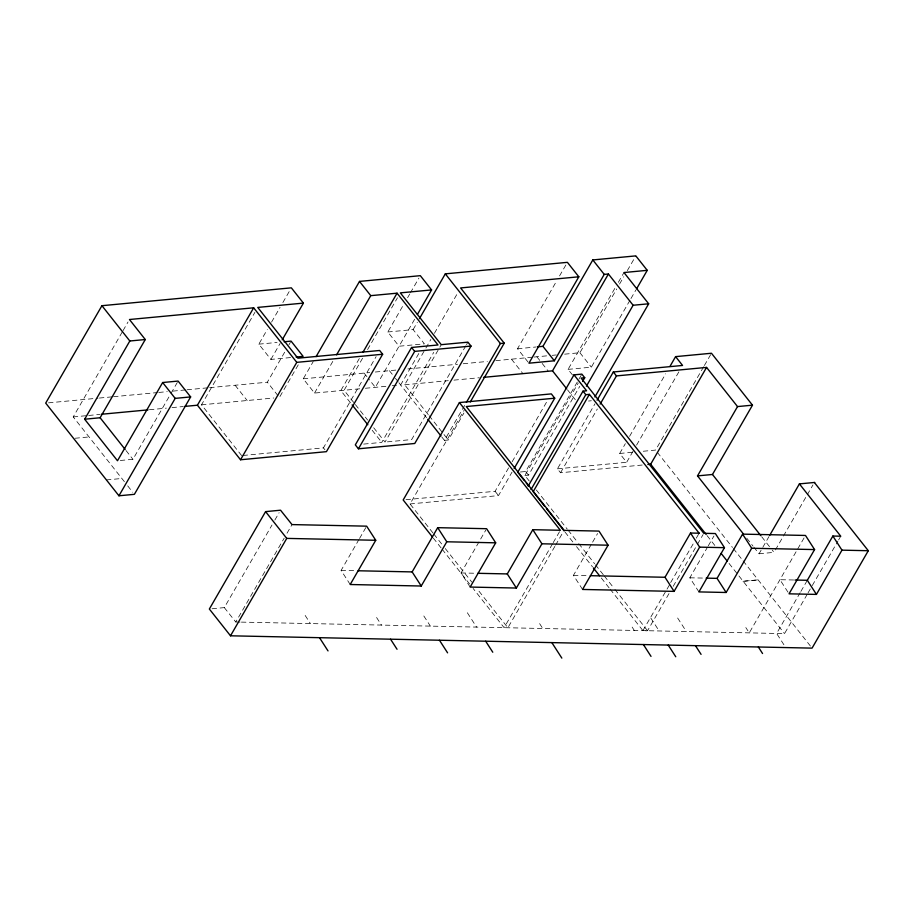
<?xml version="1.0" encoding="UTF-8"?>
<svg xmlns="http://www.w3.org/2000/svg" width="914" height="914" viewBox="0 0 914 914"><rect width="100%" height="100%" fill="white"/><g stroke="black" fill="none" stroke-linecap="round" stroke-linejoin="round"><path stroke-width="0.69" stroke-dasharray="4.57 3.43" d="M124.373 481.644L73.223 416.921L122.339 331.839M123.047 330.605L128.029 321.979M120.305 460.485L132.941 459.296L170.347 394.517M171.044 393.294L177.396 382.292M241.639 455.595L201.503 404.822L254.903 312.348M290.526 357.568L270.898 359.419L258.833 344.155L267.322 329.463M271.561 322.116L280.038 307.424M282.872 302.534L289.932 290.286M270.898 359.419L280.095 343.504M209.672 387.65L267.345 382.201L285.488 350.782M288.973 344.738L290.378 342.327M298.25 364.846L279.41 397.476L267.345 382.201M359.705 388.804L314.519 393.066L303.265 378.819L313.239 361.556M314.519 393.066L333.027 361.007M359.328 358.528L340.819 390.586L351.273 403.805M362.584 358.219L344.075 390.278L354.529 403.497M367.565 349.582L397.464 297.793M212.071 608.77L224.307 607.616L272.006 525.002M274.851 520.077L279.124 512.674M387.81 331.988L413.128 329.6L424.382 343.847L399.064 346.235L387.81 331.988L403.36 305.059M407.598 297.713L409.723 294.034M410.42 292.811L418.909 278.119M243.044 455.469L323.43 447.883L376.111 356.643M224.307 607.616L235.778 622L284.185 538.152M287.03 533.216L292.012 524.59M414.613 319.294L375.334 387.33L368.411 378.556M413.128 329.6L417.332 322.334M418.806 353.512L400.663 384.943L397.853 385.205M428.255 414.602L404.685 384.783L425.216 349.239M425.924 348.006L430.871 339.425M434.413 333.302L457.765 292.846M363.681 444.09L381.766 442.387L433.727 352.37M373.689 427.752L385.023 442.079L439.12 348.371M439.84 347.137L441.256 344.669M465.786 345.858L411.677 439.565L385.023 442.079M466.494 344.624L467.911 342.156M350.199 584.514L341.105 570.405L358.848 539.683M359.556 538.46L365.943 527.401M441.839 437.041L444.467 440.365L465.706 403.6M432.95 532.942L410.032 503.945L464.129 410.237M444.467 440.365L448.328 440.011L463.901 413.037M528.063 362.081L517.518 348.737L556.706 280.861M559.562 275.914L566.691 263.575M406.01 499.695L495.091 491.298L508.607 467.877M512.171 461.707L547.052 401.292M572.484 374.957L568.074 369.37L615.488 287.247M618.321 282.346L623.976 272.532M564.646 354.164L579.91 352.724L616.721 288.984M619.543 284.083L623.794 276.725M627.335 270.601L635.824 255.886M410.032 503.945L498.484 495.605L512.011 472.172M470.15 587.062L461.056 572.952L485.894 529.937M520.374 472.012L525.63 471.521L578.311 380.27M579.019 379.036L581.864 374.112M529.286 481.072L524.876 475.486L578.265 383.012M524.876 475.486L528.498 475.143L579.75 386.359M568.074 369.37L591.335 367.177L630.26 299.758M630.968 298.535L635.927 289.955M642.211 465.032L560.533 472.744L557.437 468.825L594.945 403.851M560.533 472.744L597.333 408.992M552.524 543.83L504.117 627.678L473.132 588.467M553.233 542.596L560.351 530.269M554.867 546.378L507.887 627.758L477.028 588.719M555.575 545.144L562.693 532.816M633.025 451.265L626.661 462.29L619.692 453.47L625.347 443.667M629.597 436.309L665.689 373.792M636.567 445.129L679.022 371.587M582.549 589.45L573.444 575.329L591.895 543.373M592.603 542.151L597.573 533.548M703.677 366.731L655.544 450.088L641.754 451.39M704.374 365.509L711.458 353.25M642.908 630.614L670.145 583.76M670.67 582.526L693.635 543.076M696.297 538.14L699.141 533.205M610.164 589.187L643.307 631.117L647.558 630.717L669.631 592.489M673.195 586.331L696.685 545.635M697.393 544.401L703.095 534.541M698.924 591.906L689.83 577.797L707.562 547.075M708.27 545.841L713.948 536.004M753.787 547.086L759.066 553.77L768.971 536.598M775.438 549.908L806.582 495.959M807.291 494.737L812.957 484.934M804.069 537.923L749.251 632.865L745.824 627.564M800.184 592.649L776.626 633.448L785.732 647.569M800.904 591.415L807.325 580.287M241.41 622.114L784.52 633.619L807.302 594.157M808.01 592.923L811.575 586.765M812.283 585.531L837.909 541.134M838.618 539.911L840.754 536.21M258.833 344.155L277.056 342.442M517.518 348.737L535.867 347.012M48.522 402.846L98.004 398.173M99.409 398.047L112.136 396.847M113.553 396.71L157.368 392.574M158.785 392.449L167.262 391.649M172.917 391.112L185.633 389.912M187.05 389.775L208.255 387.776M303.265 378.819L369.713 372.558M375.334 372.021L399.338 369.759M407.861 368.959L457.548 364.263M463.227 363.738L487.356 361.453M495.868 360.653L532.668 357.18M534.073 357.054L546.606 355.866M552.159 355.34L556.329 354.952M365.394 388.267L386.588 386.268M392.22 385.731L396.436 385.331M404.685 384.783L448.317 380.67M453.95 380.133L479.279 377.745M73.223 416.921L87.333 415.596M88.738 415.459L100.037 414.396M149.428 409.735L166.371 408.135M172.015 407.61L183.303 406.536M201.503 404.822L273.812 398.001M74.994 438.263L89.035 436.938M588.525 401.029L591.358 400.755M106.412 479.93L121.87 478.479M619.692 453.47L633.482 452.167M557.437 468.825L626.661 462.29M759.066 553.77L774.021 552.353L772.261 550.125M743.025 581.315L758.129 579.887L743.128 581.247M341.105 570.405L356.734 570.736M461.056 572.952L476.468 573.272M573.444 575.329L588.947 575.66M689.83 577.797L704.797 578.116M793.638 579.99L779.939 579.705L789.045 593.826M235.778 622L240.005 622.091M761.716 536.781L771.382 549.017M746.761 538.186L752.908 545.978M579.91 352.724L591.335 367.177M657.315 452.327L732.48 547.44M733.371 548.56L742.214 559.745M743.093 560.865L812.066 648.129M707.025 535.558L714.942 545.589M729.041 563.412L784.52 633.619M567.503 389.821L575.443 399.864M536.895 356.78L541.294 362.344M542.173 363.452L548.32 371.233M511.486 359.179L522.911 373.632M525.63 471.521L528.498 475.143M536.347 490.007L567.24 529.092M568.131 530.2L577.831 542.493M578.722 543.602L594.603 563.71M595.482 564.829L603.434 574.872M604.314 575.991L614.025 588.273M614.905 589.393L647.558 630.717M565.023 532.074L572.987 542.151M576.528 546.629L592.455 566.783M601.309 577.979L609.272 588.068M495.091 491.298L498.484 495.605M429.134 415.71L448.328 440.011M389.41 370.696L394.597 377.265M395.465 378.362L398.058 381.652M398.927 382.749L426.952 418.201M364.08 373.083L367.542 377.471M355.397 404.605L367.599 420.029M372.181 430.266L381.766 442.387M433.83 534.062L441.77 544.104M445.289 548.56L471.738 582.024M433.282 538.06L441.256 548.137M442.136 549.257L469.59 583.989M323.43 447.883L324.927 449.779M235.115 385.251L247.18 400.515M126.029 450.545L132.941 459.296M127.709 485.871L132.724 492.212M677.64 618.013L686.357 631.54M650.802 618.035L659.131 630.957M632.157 627.095L634.305 630.432M539.626 623.645L542.756 628.501M467.351 612.757L476.582 627.095M423.822 615.956L430.368 626.113M376.579 617.51L381.458 625.085M305.173 615.453L310.406 623.577"/><path stroke-width="1.37" d="M101.934 305.699L45.7 403.108L118.946 495.788L134.392 494.325L190.638 396.916L178.104 381.069L162.658 382.52L117.495 460.747L84.659 419.218L129.822 340.991L145.28 339.528L129.457 319.512L253.658 307.801L296.776 362.355L382.658 354.255L379.676 350.473L297.873 358.197L257.748 307.412L303.414 303.105L291.349 287.841L101.934 305.699L129.822 340.991M84.659 419.218L100.117 417.755L145.28 339.528M118.946 495.788L175.18 398.378L190.638 396.916M184.719 406.41L197.413 405.21L253.658 307.801M282.209 339.837L303.414 303.105M197.413 405.21L240.531 459.765L296.776 362.355M316.084 356.62L359.51 281.409L420.326 275.674L431.579 289.921L417.435 314.405M336.592 354.838L370.764 295.656L397.064 293.177L438 344.978L411.574 347.469L355.329 444.878L358.425 448.797L414.773 443.484L471.018 346.075L467.911 342.156L441.256 344.669L400.321 292.868L431.579 289.921M868.3 550.719L841.965 550.159L816.431 594.408L789.045 593.826L814.58 549.577L751.696 548.251L726.15 592.489L698.924 591.906L724.471 547.669L699.644 547.143L674.098 591.381L582.549 589.45L608.084 545.201L541.922 543.796L516.376 588.045L470.15 587.062L495.696 542.825L446.786 541.785L421.24 586.023L350.199 584.514L375.745 540.277L366.651 526.167L292.012 524.59L280.552 510.206L265.586 511.623L209.352 609.032L230.511 635.801L812.066 648.129L868.3 550.719L814.363 482.478M362.892 352.358L397.064 293.177M382.658 354.255L326.424 451.665L240.531 459.765M230.511 635.801L286.745 538.392L375.745 540.277M419.423 318.7L445.312 273.857L567.4 262.341L578.825 276.793L528.943 363.189L554.352 360.79L604.234 274.394L608.416 274.006L633.116 305.253L648.677 303.791L623.976 272.532L647.249 270.338L635.824 255.886L592.809 259.942L542.927 346.337L537.283 346.874M358.425 448.797L414.67 351.387L471.018 346.075M514.148 468.482L554.729 398.196L551.325 393.888L459.422 402.56L403.177 499.969L432.402 536.941M466.414 402.366L500.381 343.527L504.242 343.161L460.599 287.944L578.825 276.793M470.276 402L504.242 343.161M358.151 570.77L412.145 571.913L437.692 527.675L486.602 528.703L495.696 542.825M483.506 377.356L552.513 370.844L608.416 274.006M582.595 381.435L584.732 377.733L581.864 374.112L573.992 374.854L517.747 472.264L524.476 480.764M636.635 288.733L647.249 270.338M528.189 486.088L583.006 391.146L586.605 390.804L573.992 374.854M586.411 386.154L633.116 305.253M530.988 489.63L585.805 394.688L589.404 394.345L699.141 533.205M589.404 394.345L533.159 491.755L544.664 506.31M594.888 396.95L648.677 303.791M597.071 400.172L613.34 371.975L682.564 365.451L675.595 356.631L669.939 366.445M600.167 404.091L616.447 375.905L706.568 367.405L737.529 406.581L752.485 405.165L711.458 353.25L675.595 356.631M477.862 573.307L507.281 573.923L532.816 529.686L560.351 530.269L459.422 402.56M647.843 464.506L650.654 464.243L706.568 367.405M743.242 533.742L697.519 475.886L737.529 406.581M697.519 475.886L712.474 474.48L752.485 405.165M590.353 575.683L665.004 577.271L690.538 533.022L699.336 533.216M706.156 578.139L717.056 578.368L742.591 534.13L805.485 535.455L814.58 549.577M769.679 535.376L799.407 483.894L814.694 482.443M795.009 580.024L807.325 580.287L832.871 536.038L840.754 536.21L799.407 483.894M284.06 341.779L291.075 341.116L303.14 356.38L296.136 357.043M101.443 414.259L148.022 409.872M584.732 377.733L581.121 378.076L703.803 533.308L715.365 533.548L724.471 547.669M554.729 398.196L466.266 406.536L564.121 530.349L598.99 531.091L608.084 545.201M592.809 259.942L604.234 274.394M712.474 474.48L760.836 535.661M613.34 371.975L616.447 375.905M650.654 464.243L706.145 534.439M721.112 553.381L727.281 561.185M583.006 391.146L585.805 394.688M542.927 346.337L554.352 360.79M552.513 370.844L566.623 388.701M445.312 273.857L500.381 343.527M526.156 482.9L528.68 486.088M546.435 508.55L564.144 530.954M593.346 567.902L599.538 575.74M359.51 281.409L370.764 295.656M411.574 347.469L414.67 351.387M427.821 419.309L440.971 435.932M352.141 404.913L367.828 424.747M265.586 511.623L286.745 538.392M162.658 382.52L175.18 398.378M100.117 417.755L125.161 449.459M832.871 536.038L841.965 550.159M807.325 580.287L816.431 594.408M742.591 534.13L751.696 548.251M690.538 533.022L699.644 547.143M717.056 578.368L726.15 592.489M758.346 646.986L762.55 653.521M665.004 577.271L674.098 591.381M695.451 645.661L701.072 654.367M668.225 645.078L675.754 656.755M643.399 644.553L651.019 656.378M532.816 529.686L541.922 543.796M551.85 642.611L561.836 658.114M507.281 573.923L516.376 588.045M437.692 527.675L446.786 541.785M485.677 641.205L492.772 652.219M412.145 571.913L421.24 586.023M439.463 640.234L447.586 652.847M390.552 639.194L397.042 649.271M319.5 637.686L328.023 650.917"/></g></svg>
